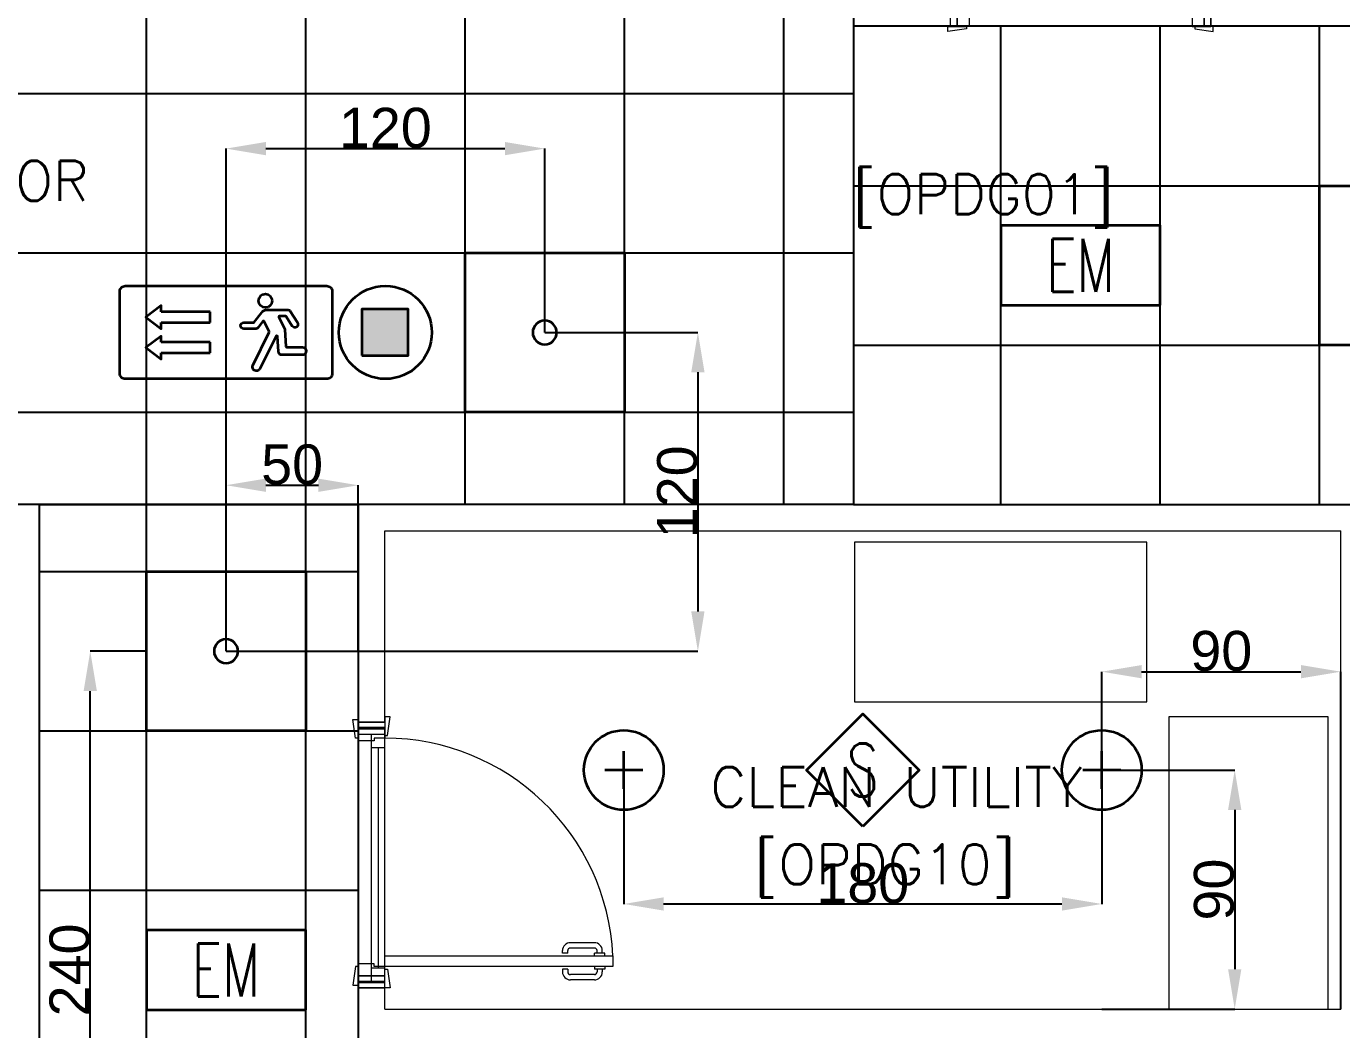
# Model space of a CAD drawing. Header units: inches. Extents: x -12418 to 57169, y -29325 to 19878.
# Drawn here: x 9148 to 14101, y -4725 to -947 of the extents above; entities that cross this region are included whole.
import ezdxf
from ezdxf.enums import TextEntityAlignment as Align

# ---------------------------------------------------------------- set-up
doc = ezdxf.new("R2010")
doc.units = ezdxf.units.IN
doc.header["$LTSCALE"] = 25
doc.header["$MEASUREMENT"] = 0
doc.header["$PDMODE"] = 3
doc.layers.get('0').update_dxf_attribs({"color": 8})
doc.layers.get('Defpoints').update_dxf_attribs({"color": 8})
for name, color, linetype, lineweight in [('00-Ground Floor$0$72_EGR_BASE_TEXT', 252, 'Continuous', 5), ('00-Ground Floor$0$Aluminum', 251, 'Continuous', 5), ('00-Ground Floor$0$LOADING', 253, 'Continuous', 5), ('00-Ground Floor$0$Walls', 251, 'Continuous', 5), ('00-Ground Floor$0$Wooden Joinery', 251, 'Continuous', 5), ('E-DIM', 6, 'Continuous', 18), ('E-LITE-CIRC-NUMB', 6, 'Continuous', 25), ('E-LITE-CLNG', 150, 'Continuous', 35), ('E-LITE-CLNG @ 100', 150, 'Continuous', 35), ('E-LITE-CTRL', 6, 'Continuous', 25), ('E-LITE-EXIT-CLNG @ 100', 3, 'Continuous', 35), ('E-LITE-EXIT-CTRL', 6, 'Continuous', 25), ('E-LITE-EXIT-IDEN', 6, 'Continuous', 25), ('F-ALRM-CLNG @ 100', 33, 'Continuous', 35), ('T-INTC-CLNG @ 100', 33, 'Continuous', 35), ('T-INTC-DEVC-NUMB', 2, 'Continuous', 25)]:
    doc.layers.add(name, color=color, linetype=linetype, lineweight=lineweight)
doc.layers.add('00-Ground Floor$0$False Ceiling', color=251, linetype='Continuous')
doc.styles.add('00-Ground Floor$0$SIMPLEX', font='SIMPLEX.shx', dxfattribs={"height": 150})
doc.styles.add('DC_Simplex', font='SIMPLEX.shx', dxfattribs={"width": 0.7})
doc.styles.get("Standard").update_dxf_attribs({"font": 'arial.ttf'})
doc.dimstyles.get("Standard").update_dxf_attribs({"dimtxt": 150, "dimasz": 150, "dimexe": 0.18, "dimexo": 0.0625, "dimgap": 1, "dimtad": 1, "dimdec": 0, "dimlfac": 0.1, "dimzin": 0, "dimdsep": 46, "dimtxsty": 'Standard', "dimcen": 0.09, "dimclrd": 256, "dimclrt": 7, "dimadec": 0, "dimazin": 0, "dimtfac": 1, "dimtdec": 0, "dimtofl": 0, "dimtmove": 0, "dimatfit": 3, "dimfxl": 1, "dimtolj": 1, "dimtzin": 0, "dimarcsym": 0})

# ---------------------------------------------------------------- blocks, each defined once
blk = doc.blocks.new('00-Ground Floor$0$A$C72370EFE')
at = {"layer": '00-Ground Floor$0$Wooden Joinery'}
for p, q in [((-0.01, -0.04), (-0.02, -0.04)), ((-0.01, -0.03), (-0.01, -0.07)), ((0, -0.03), (-0.01, -0.03)), ((0.04, -0.03), (0.05, -0.03)), ((0.05, -0.03), (0.05, -0.07)), ((0.05, -0.04), (0.06, -0.04)), ((-0.05, -0.07), (-0.05, -0.16)), ((-0.03, -0.07), (-0.03, -0.16)), ((-0.01, -0.06), (-0.02, -0.06)), ((0, -0.07), (-0.01, -0.07)), ((0.04, -0.07), (0.05, -0.07)), ((0.05, -0.06), (0.06, -0.06)), ((0.07, -0.07), (0.07, -0.16)), ((0.09, -0.07), (0.09, -0.16)), ((-0.01, -0.17), (-0.02, -0.17)), ((-0.01, -0.19), (-0.02, -0.19)), ((-0.01, -0.17), (-0.01, -0.19)), ((0.05, -0.17), (0.06, -0.17)), ((0.05, -0.17), (0.05, -0.19)), ((0.05, -0.19), (0.06, -0.19))]:
    blk.add_line(p, q, dxfattribs=at)
for centre, radius, start, end in [((-0.02, -0.07), 0.03, 90, 180), ((0.06, -0.07), 0.03, 0, 90), ((-0.02, -0.07), 0.01, 90, 180), ((0.06, -0.07), 0.01, 0, 90), ((-0.02, -0.16), 0.03, 180, 270), ((-0.02, -0.16), 0.01, 180, 270), ((0.06, -0.16), 0.01, 270, 0), ((0.06, -0.16), 0.03, 270, 0)]:
    blk.add_arc(centre, radius, start, end, dxfattribs=at)
blk = doc.blocks.new('00-Ground Floor$0$A$C5DAD61B4')
at = {"layer": '00-Ground Floor$0$Wooden Joinery'}
for points in [[(80, 959.1), (80, 969.1), (10, 979.1), (10, 959.1)], [(940, 959.1), (940, 969.1), (1010, 979.1), (1010, 959.1)], [(70, 859.1), (70, 849.1), (0, 839.1), (0, 859.1)], [(120, 859.1), (120, 0), (80, 0), (80, 859.1)], [(950, 859.1), (950, 849.1), (1020, 839.1), (1020, 859.1)]]:
    blk.add_lwpolyline(points, close=True, dxfattribs=at)
for points in [[(45, 859.1), (45, 959.1), (20, 959.1), (20, 859.1), (45, 859.1)], [(45, 859.1), (80, 859.1), (80, 899.1), (90, 899.1), (90, 959.1), (45, 959.1), (45, 859.1)], [(975, 859.1), (940, 859.1), (940, 899.1), (930, 899.1), (930, 959.1), (975, 959.1), (975, 859.1)], [(975, 859.1), (975, 959.1), (1000, 959.1), (1000, 859.1), (975, 859.1)]]:
    blk.add_lwpolyline(points, dxfattribs=at)
blk.add_arc((80, 859.1), 860, 272.666, 0, dxfattribs=at)
at = {"layer": '00-Ground Floor$0$Wooden Joinery', "xscale": 999.9999999998854, "yscale": 999.9999999998854, "zscale": 999.9999999998854, "rotation": 180}
blk.add_blockref('00-Ground Floor$0$A$C72370EFE', (120, 0), dxfattribs=at)
blk = doc.blocks.new('00-Ground Floor$0$A$C76ae8329')
at = {"layer": '00-Ground Floor$0$Aluminum'}
for p, q in [((202.1, 404.6), (1182.1, 404.6)), ((227.1, 404.6), (227.1, 304.6)), ((1157.1, 404.6), (1157.1, 304.6)), ((227.1, 354.6), (1157.1, 354.6)), ((277.1, 354.6), (277.1, 304.6)), ((1107.1, 354.6), (1107.1, 304.6)), ((202.1, 304.6), (1182.1, 304.6)), ((1107.1, 329.6), (277.1, 329.6))]:
    blk.add_line(p, q, dxfattribs=at)
at = {"layer": '00-Ground Floor$0$Walls'}
for p, q in [((202.1, 304.6), (202.1, 404.6)), ((202.1, 304.6), (202.1, 404.6)), ((202.1, 404.6), (202.1, 304.6)), ((1182.1, 304.6), (1182.1, 404.6)), ((1182.1, 304.6), (1182.1, 404.6)), ((1182.1, 404.6), (1182.1, 304.6))]:
    blk.add_line(p, q, dxfattribs=at)
blk = doc.blocks.new('00-Ground Floor$0$A$Ce9e1c4c3')
at = {"layer": '00-Ground Floor$0$False Ceiling', "color": 254, "linetype": 'Continuous'}
for p, q in [((-90400, -2747.4), (-90400, 3782.6)), ((-89800, -2747.4), (-89800, 3782.6)), ((-89200, -2747.4), (-89200, 3782.6)), ((-88600, -2747.4), (-88600, 3782.6)), ((-88000, -2747.4), (-88000, 3782.6)), ((-87736.7, 3782.6, 0), (-87736.7, -2747.4, 0)), ((-87736.7, -947.4, 0), (-87736.7, -2747.4, 0)), ((-51182.1, -947.4, 0), (-87736.7, -947.4, 0)), ((-87182.1, -2747.4), (-87182.1, -947.4)), ((-86582.1, -2747.4), (-86582.1, -947.4)), ((-85982.1, -2747.4), (-85982.1, -947.4)), ((-94542.1, -1200), (-87736.7, -1200)), ((-87736.7, -1547.4), (-51182.1, -1547.4)), ((-94542.1, -1800), (-87736.7, -1800)), ((-87736.7, -2147.4), (-51182.1, -2147.4)), ((-94542.1, -2400), (-87736.7, -2400)), ((-87736.7, -2747.4, 0), (-94542.1, -2747.4, 0)), ((-90802.1, -2747.4, 0), (-89602.1, -2747.4, 0)), ((-90802.1, -11267.4, 0), (-90802.1, -2747.4, 0)), ((-90400, -11267.4), (-90400, -2747.4)), ((-89800, -11267.4), (-89800, -2747.4)), ((-89602.1, -2747.4, 0), (-89602.1, -11267.4, 0)), ((-87736.7, -2747.4, 0), (-51182.1, -2747.4, 0)), ((-90802.1, -3000), (-89602.1, -3000)), ((-90802.1, -3600), (-89602.1, -3600)), ((-90802.1, -4200), (-89602.1, -4200))]:
    blk.add_line(p, q, dxfattribs=at)
blk = doc.blocks.new('00-Ground Floor')
at = {"layer": '00-Ground Floor$0$LOADING', "elevation": 0}
for points in [[(12266.9, -2890.1), (12266.9, -3490.1), (13366.9, -3490.1), (13366.9, -2890.1)], [(13450.1, -4647.4), (14050.1, -4647.4), (14050.1, -3547.4), (13450.1, -3547.4)]]:
    blk.add_lwpolyline(points, close=True, dxfattribs=at)
at = {"layer": '00-Ground Floor$0$Walls'}
for p, q in [((12263.3, -376.2, 0), (12263.3, -947.4, 0)), ((13607.9, -847.4, 0), (13607.9, -947.4, 0)), ((12263.3, -947.4, 0), (12627.9, -947.4, 0)), ((13607.9, -947.4, 0), (16752.9, -947.4, 0)), ((9197.9, -2747.4, 0), (9097.9, -2747.4, 0)), ((9197.9, -6447.4, 0), (9197.9, -2747.4, 0)), ((10397.9, -3567.4, 0), (10397.9, -2747.4, 0)), ((10397.9, -2747.4, 0), (14197.9, -2747.4, 0)), ((10497.9, -3567.4, 0), (10497.9, -2847.4, 0)), ((10497.9, -2847.4, 0), (14097.9, -2847.4, 0)), ((14097.9, -4647.4, 0), (14097.9, -2847.4, 0)), ((10497.9, -3567.4, 0), (10397.9, -3567.4, 0)), ((10397.9, -4847.4, 0), (10397.9, -4547.4, 0)), ((10497.9, -4547.4, 0), (10397.9, -4547.4, 0)), ((10497.9, -4647.4, 0), (10497.9, -4547.4, 0)), ((10497.9, -4647.4, 0), (14097.9, -4647.4, 0))]:
    blk.add_line(p, q, dxfattribs=at)
at = {"rotation": 90}
blk.add_blockref('00-Ground Floor$0$A$C76ae8329', (10802.6, -4769.6, 0), dxfattribs=at)
at = {"layer": '00-Ground Floor$0$False Ceiling', "color": 254}
blk.add_blockref('00-Ground Floor$0$A$Ce9e1c4c3', (100000, 0), dxfattribs=at)
at = {"layer": '00-Ground Floor$0$Wooden Joinery', "xscale": -1, "rotation": 180}
blk.add_blockref('00-Ground Floor$0$A$C5DAD61B4', (12607.9, 11.6, 0), dxfattribs=at)
at = {"layer": '00-Ground Floor$0$Wooden Joinery', "rotation": 89.99999999999999}
blk.add_blockref('00-Ground Floor$0$A$C5DAD61B4', (11357, -4567.4, 0), dxfattribs=at)
at = {"layer": '00-Ground Floor$0$72_EGR_BASE_TEXT', "char_height": 150, "attachment_point": 2, "style": '00-Ground Floor$0$SIMPLEX'}
for s, insert in [('PATHWAY WAS ENLARGED\\PTO BE SAME WIDTH AS CORRIDOR', (7695.5, -1204)), ('[OPDG01]', (12751.5, -1504.5, 0)), ('CLEAN UTILITY', (12424.6, -3736)), ('[OPDG10]', (12381.7, -4027.4, 0))]:
    blk.add_mtext(s, dxfattribs=dict(at, insert=insert))
blk = doc.blocks.new('*U182')
blk.add_lwpolyline([(-300, 300), (-300, -300), (300, -300), (300, 300)], close=True)
blk.add_circle((0, 0), 45)
at = {"layer": 'E-LITE-CIRC-NUMB', "style": 'DC_Simplex', "width": 0.7, "flags": 8}
blk.add_attdef('CIRCUIT', text='', height=200, rotation=0, dxfattribs=at).set_placement((-473.9, 300), align=Align.RIGHT)
at = {"layer": 'E-LITE-CTRL', "style": 'DC_Simplex', "width": 0.7, "flags": 8}
blk.add_attdef('CONTROL', (1118.9, -935), '', height=200, rotation=360, dxfattribs=at)
blk = doc.blocks.new('DC_LT-CL-Emergency')
blk.add_lwpolyline([(3, -1.5), (3, 1.5), (-3, 1.5), (-3, -1.5)], close=True)
at = {"style": 'DC_Simplex', "width": 0.7}
blk.add_text('EM', height=2, rotation=360, dxfattribs=at).set_placement((0, 0), align=Align.MIDDLE_CENTER)
at = {"layer": 'E-LITE-CTRL', "style": 'DC_Simplex', "width": 0.7, "flags": 8}
blk.add_attdef('CONTROL', (4.739, -1.5), '', height=2, rotation=360, dxfattribs=at)
blk = doc.blocks.new('*U16')
at = {"color": 9}
for p, q in [((-0.603, -0.975), (-2.447, -0.975)), ((-0.603, -1.375), (-0.603, -0.975)), ((-2.447, -1.375), (-0.603, -1.375)), ((-0.603, -2.121), (-2.447, -2.121)), ((-0.603, -2.521), (-0.603, -2.121)), ((-2.447, -2.521), (-0.603, -2.521))]:
    blk.add_line(p, q, dxfattribs=at)
blk.add_lwpolyline([(3.8, -3.5), (-3.8, -3.5, -0.414214), (-4, -3.3), (-4, -0.2, -0.414214), (-3.8, 0), (3.8, 0, -0.414214), (4, -0.2), (4, -3.3, -0.414214)], format="xyb", close=True)
for points in [[(-2.447, -0.975), (-2.447, -0.738), (-3.021, -1.175), (-2.447, -1.612), (-2.447, -1.375)], [(-2.447, -2.121), (-2.447, -1.884), (-3.021, -2.321), (-2.447, -2.758), (-2.447, -2.521)]]:
    blk.add_lwpolyline(points, dxfattribs=at)
blk.add_lwpolyline([(2.489, -1.509), (2.259, -1.15, 0.255575), (2.236, -1.137), (2.012, -1.137, 0.558794), (1.989, -1.176), (2.2, -1.596, -0.100171), (2.213, -1.642), (2.257, -2.278, 0.394397), (2.283, -2.303), (2.874, -2.303, -1), (2.874, -2.598), (2.108, -2.598, -0.394397), (1.975, -2.473), (1.936, -1.897, 0.766279), (1.885, -1.887), (1.278, -3.118, -1), (1.014, -2.988), (1.63, -1.738, 0.235619), (1.63, -1.714), (1.437, -1.332, 0.5506), (1.392, -1.327), (1.206, -1.567, -0.231482), (1.111, -1.613), (0.667, -1.613, -1), (0.667, -1.372), (1.039, -1.372, 0.231482), (1.06, -1.362), (1.345, -0.996, -0.231482), (1.547, -0.897), (2.316, -0.897, -0.255575), (2.418, -0.952), (2.691, -1.379, -1)], format="xyb", close=True, dxfattribs=at)
blk.add_circle((1.481, -0.557), 0.257, dxfattribs=at)
at = {"layer": 'E-LITE-EXIT-CTRL', "style": 'DC_Simplex', "width": 0.7, "flags": 8}
blk.add_attdef('CONTROL', (4.5, -6), '', height=2, rotation=360, dxfattribs=at)
at = {"layer": 'E-LITE-EXIT-IDEN', "style": 'DC_Simplex', "width": 0.7, "flags": 8}
blk.add_attdef('TYPE', (4.5, 0.5), '', height=2, rotation=360, dxfattribs=at)
blk = doc.blocks.new('DC_LT-CL-Point')
for p, q in [((0, -0.711), (0, 0.711)), ((0.711, 0), (-0.711, 0))]:
    blk.add_line(p, q)
blk.add_circle((0, 0), 1.5)
at = {"layer": 'E-LITE-CIRC-NUMB', "style": 'DC_Simplex', "width": 0.7, "flags": 8}
blk.add_attdef('CIRCUIT', text='', height=2, rotation=360, dxfattribs=at).set_placement((-3.364, 1.5), align=Align.RIGHT)
at = {"layer": 'E-LITE-CTRL', "style": 'DC_Simplex', "width": 0.7, "flags": 8}
blk.add_attdef('CONTROL', (3.364, -3.498), '', height=2, rotation=360, dxfattribs=at)
blk = doc.blocks.new('*U58')
blk.add_lwpolyline([(-300, 300), (-300, -300), (300, -300), (300, 300)], close=True)
blk.add_circle((0, 0), 45)
at = {"layer": 'E-LITE-CIRC-NUMB', "style": 'DC_Simplex', "width": 0.7, "flags": 8}
blk.add_attdef('CIRCUIT', text='', height=200, rotation=0, dxfattribs=at).set_placement((-473.9, 300), align=Align.RIGHT)
at = {"layer": 'E-LITE-CTRL', "style": 'DC_Simplex', "width": 0.7, "flags": 8}
blk.add_attdef('CONTROL', (1118.9, -935), '', height=200, rotation=360, dxfattribs=at)
blk = doc.blocks.new('A$C5CF53093')
blk.add_lwpolyline([(0, -212.1), (-212.1, 0), (0, 212.1), (212.1, 0)], close=True)
blk = doc.blocks.new('*U206')
at = {"xscale": 0.01, "yscale": 0.01, "zscale": 0.01}
blk.add_blockref('A$C5CF53093', (0.007, -0.007), dxfattribs=at)
at = {"color": 6, "style": 'DC_Simplex', "width": 0.7, "flags": 8}
blk.add_attdef('TYPE', text='', height=2, rotation=360, dxfattribs=at).set_placement((0, 0), align=Align.MIDDLE_CENTER)
blk = doc.blocks.new('DC_PA-CL-Speaker')
blk.add_hatch(color=256).paths.add_polyline_path([(-0.883, -0.87), (0.865, -0.87), (0.865, 0.878), (-0.883, 0.878)])
blk.add_lwpolyline([(-0.883, -0.87), (0.865, -0.87), (0.865, 0.878), (-0.883, 0.878)], close=True)
blk.add_circle((0, 0), 1.75)
at = {"layer": 'T-INTC-DEVC-NUMB', "style": 'DC_Simplex', "width": 0.7}
blk.add_attdef('DC_CONTROL', (3.364, 2.471), '', height=2, rotation=360, dxfattribs=at)
blk = doc.blocks.new('*D242')
at = {"layer": 'Defpoints', "color": 0, "transparency": 16777216}
for p in [(9388.7, -3300), (9600, -3300), (9600, -5700)]:
    blk.add_point(p, dxfattribs=at)
at = {"layer": 'E-DIM', "color": 0, "lineweight": -2, "transparency": 16777216}
for p, q in [((9599.9, -3300), (9388.5, -3300)), ((9599.9, -5700), (9388.5, -5700))]:
    blk.add_line(p, q, dxfattribs=at)
at = {"layer": 'E-DIM', "lineweight": -2, "transparency": 16777216}
blk.add_line((9388.7, -5550), (9388.7, -3450), dxfattribs=at)
at = {"layer": 'E-DIM', "transparency": 16777216}
for points in [[(9363.7, -3450), (9413.7, -3450), (9388.7, -3300)], [(9363.7, -5550), (9413.7, -5550), (9388.7, -5700)]]:
    blk.add_solid(points, dxfattribs=at)
at = {"layer": 'E-DIM', "color": 7, "transparency": 16777216, "insert": (9311.1, -4500), "char_height": 150, "attachment_point": 5, "rotation": 90}
blk.add_mtext('\\A1;240', dxfattribs=at)
blk = doc.blocks.new('*D243')
at = {"layer": 'Defpoints', "color": 0, "transparency": 16777216}
for p in [(11397.9, -3747.4, 0), (13197.9, -3747.4, 0), (13197.9, -4251.7)]:
    blk.add_point(p, dxfattribs=at)
at = {"layer": 'E-DIM', "color": 0, "lineweight": -2, "transparency": 16777216}
for p, q in [((11397.9, -3747.5), (11397.9, -4251.9)), ((13197.9, -3747.5), (13197.9, -4251.9))]:
    blk.add_line(p, q, dxfattribs=at)
at = {"layer": 'E-DIM', "lineweight": -2, "transparency": 16777216}
blk.add_line((11547.9, -4251.7), (13047.9, -4251.7), dxfattribs=at)
at = {"layer": 'E-DIM', "transparency": 16777216}
for points in [[(11547.9, -4226.7), (11547.9, -4276.7), (11397.9, -4251.7)], [(13047.9, -4226.7), (13047.9, -4276.7), (13197.9, -4251.7)]]:
    blk.add_solid(points, dxfattribs=at)
at = {"layer": 'E-DIM', "color": 7, "transparency": 16777216, "insert": (12297.9, -4174.1), "char_height": 150, "attachment_point": 5}
blk.add_mtext('\\A1;180', dxfattribs=at)
blk = doc.blocks.new('*D400')
at = {"layer": 'Defpoints', "color": 0, "transparency": 16777216}
for p in [(13197.9, -3747.4, 0), (13197.9, -4647.4, 0), (13698.5, -4647.4)]:
    blk.add_point(p, dxfattribs=at)
at = {"layer": 'E-DIM', "color": 0, "lineweight": -2, "transparency": 16777216}
for p, q in [((13198, -3747.4), (13698.6, -3747.4)), ((13198, -4647.4), (13698.6, -4647.4))]:
    blk.add_line(p, q, dxfattribs=at)
at = {"layer": 'E-DIM', "lineweight": -2, "transparency": 16777216}
blk.add_line((13698.5, -3897.4), (13698.5, -4497.4), dxfattribs=at)
at = {"layer": 'E-DIM', "transparency": 16777216}
for points in [[(13673.5, -3897.4), (13723.5, -3897.4), (13698.5, -3747.4)], [(13673.5, -4497.4), (13723.5, -4497.4), (13698.5, -4647.4)]]:
    blk.add_solid(points, dxfattribs=at)
at = {"layer": 'E-DIM', "color": 7, "transparency": 16777216, "insert": (13620.9, -4197.4), "char_height": 150, "attachment_point": 5, "rotation": 90}
blk.add_mtext('\\A1;90', dxfattribs=at)
blk = doc.blocks.new('*D401')
at = {"layer": 'Defpoints', "color": 0, "transparency": 16777216}
for p in [(14097.9, -3377.2), (13197.9, -3747.4, 0), (14097.9, -4647.4, 0)]:
    blk.add_point(p, dxfattribs=at)
at = {"layer": 'E-DIM', "color": 0, "lineweight": -2, "transparency": 16777216}
for p, q in [((13197.9, -3747.4), (13197.9, -3377.1)), ((14097.9, -4647.4), (14097.9, -3377.1))]:
    blk.add_line(p, q, dxfattribs=at)
at = {"layer": 'E-DIM', "lineweight": -2, "transparency": 16777216}
blk.add_line((13347.9, -3377.2), (13947.9, -3377.2), dxfattribs=at)
at = {"layer": 'E-DIM', "transparency": 16777216}
for points in [[(13347.9, -3352.2), (13347.9, -3402.2), (13197.9, -3377.2)], [(13947.9, -3352.2), (13947.9, -3402.2), (14097.9, -3377.2)]]:
    blk.add_solid(points, dxfattribs=at)
at = {"layer": 'E-DIM', "color": 7, "transparency": 16777216, "insert": (13647.9, -3299.7), "char_height": 150, "attachment_point": 5}
blk.add_mtext('\\A1;90', dxfattribs=at)
blk = doc.blocks.new('*D402')
at = {"layer": 'Defpoints', "color": 0, "transparency": 16777216}
for p in [(10397.9, -2675.2), (9900, -3300), (10397.9, -3300, 0)]:
    blk.add_point(p, dxfattribs=at)
at = {"layer": 'E-DIM', "color": 0, "lineweight": -2, "transparency": 16777216}
for p, q in [((9900, -3299.9), (9900, -2675)), ((10397.9, -3299.9), (10397.9, -2675))]:
    blk.add_line(p, q, dxfattribs=at)
at = {"layer": 'E-DIM', "lineweight": -2, "transparency": 16777216}
blk.add_line((10050, -2675.2), (10247.9, -2675.2), dxfattribs=at)
at = {"layer": 'E-DIM', "transparency": 16777216}
for points in [[(10050, -2650.2), (10050, -2700.2), (9900, -2675.2)], [(10247.9, -2650.2), (10247.9, -2700.2), (10397.9, -2675.2)]]:
    blk.add_solid(points, dxfattribs=at)
at = {"layer": 'E-DIM', "color": 7, "transparency": 16777216, "insert": (10149, -2597.6), "char_height": 150, "attachment_point": 5}
blk.add_mtext('\\A1;50', dxfattribs=at)
blk = doc.blocks.new('*D403')
at = {"layer": 'Defpoints', "color": 0, "transparency": 16777216}
for p in [(11100, -1407.8), (11100, -2100), (9900, -3300)]:
    blk.add_point(p, dxfattribs=at)
at = {"layer": 'E-DIM', "color": 0, "lineweight": -2, "transparency": 16777216}
for p, q in [((9900, -3299.9), (9900, -1407.6)), ((11100, -2099.9), (11100, -1407.6))]:
    blk.add_line(p, q, dxfattribs=at)
at = {"layer": 'E-DIM', "lineweight": -2, "transparency": 16777216}
blk.add_line((10050, -1407.8), (10950, -1407.8), dxfattribs=at)
at = {"layer": 'E-DIM', "transparency": 16777216}
for points in [[(10050, -1382.8), (10050, -1432.8), (9900, -1407.8)], [(10950, -1382.8), (10950, -1432.8), (11100, -1407.8)]]:
    blk.add_solid(points, dxfattribs=at)
at = {"layer": 'E-DIM', "color": 7, "transparency": 16777216, "insert": (10500, -1330.2), "char_height": 150, "attachment_point": 5}
blk.add_mtext('\\A1;120', dxfattribs=at)
blk = doc.blocks.new('*D404')
at = {"layer": 'Defpoints', "color": 0, "transparency": 16777216}
for p in [(11100, -2100), (9900, -3300), (11676.9, -3300)]:
    blk.add_point(p, dxfattribs=at)
at = {"layer": 'E-DIM', "color": 0, "lineweight": -2, "transparency": 16777216}
for p, q in [((11100.1, -2100), (11677.1, -2100)), ((9900.1, -3300), (11677.1, -3300))]:
    blk.add_line(p, q, dxfattribs=at)
at = {"layer": 'E-DIM', "lineweight": -2, "transparency": 16777216}
blk.add_line((11676.9, -2250), (11676.9, -3150), dxfattribs=at)
at = {"layer": 'E-DIM', "transparency": 16777216}
for points in [[(11651.9, -2250), (11701.9, -2250), (11676.9, -2100)], [(11651.9, -3150), (11701.9, -3150), (11676.9, -3300)]]:
    blk.add_solid(points, dxfattribs=at)
at = {"layer": 'E-DIM', "color": 7, "transparency": 16777216, "insert": (11599.3, -2700), "char_height": 150, "attachment_point": 5, "rotation": 90}
blk.add_mtext('\\A1;120', dxfattribs=at)

msp = doc.modelspace()

# ---------------------------------------------------------------- block references
msp.add_blockref('00-Ground Floor', (0, 0))
at = {"layer": 'E-LITE-CLNG', "xscale": -1}
for name, p in [('*U58', (14317.9, -1847.4)), ('*U58', (11100, -2100)), ('*U182', (9900, -3300))]:
    msp.add_blockref(name, p, dxfattribs=at)
at = {"layer": 'E-LITE-CLNG @ 100'}
for name, p, xscale, yscale, zscale in [('DC_LT-CL-Emergency', (13117.9, -1847.4), 100, 100, 100), ('DC_LT-CL-Point', (11397.9, -3747.4, 0), 99.99999999999999, 99.99999999999999, 99.99999999999999), ('DC_LT-CL-Point', (13197.9, -3747.4, 0), 99.99999999999999, 99.99999999999999, 99.99999999999999), ('DC_LT-CL-Emergency', (9900, -4500), 100, 100, 100)]:
    msp.add_blockref(name, p, dxfattribs=dict(at, xscale=xscale, yscale=yscale, zscale=zscale))
at = {"layer": 'E-LITE-EXIT-CLNG @ 100', "xscale": 100, "yscale": 100, "zscale": 100}
msp.add_blockref('*U16', (9900, -1925), dxfattribs=at)
at = {"layer": 'F-ALRM-CLNG @ 100', "xscale": 100, "yscale": 100, "zscale": 100}
msp.add_blockref('*U206', (12297.9, -3747.4, 0), dxfattribs=at).add_auto_attribs({'TYPE': 'S'})
at = {"layer": 'T-INTC-CLNG @ 100', "xscale": 100, "yscale": 100, "zscale": 100}
msp.add_blockref('DC_PA-CL-Speaker', (10500, -2100), dxfattribs=at)

# ---------------------------------------------------------------- dimensions: what is measured, and where the dimension line sits
at = {"layer": 'E-DIM'}
for base, p1, p2, picture, middle in [((11100, -1407.8), (9900, -3300), (11100, -2100), '*D403', (10500, -1330.2)), ((10397.9, -2675.2), (9900, -3300), (10397.9, -3300, 0), '*D402', (10149, -2597.6)), ((14097.9, -3377.2), (13197.9, -3747.4, 0), (14097.9, -4647.4, 0), '*D401', (13647.9, -3299.7)), ((13197.9, -4251.7), (11397.9, -3747.4, 0), (13197.9, -3747.4, 0), '*D243', (12297.9, -4174.1))]:
    dim = msp.add_linear_dim(base=base, p1=p1, p2=p2, dimstyle='Standard', dxfattribs=at)
    dim.commit()
    dim.dimension.update_dxf_attribs({"geometry": picture, "text_midpoint": middle})
for base, p1, p2, picture, middle in [((11676.9, -3300), (11100, -2100), (9900, -3300), '*D404', (11599.3, -2700)), ((9388.7, -3300), (9600, -5700), (9600, -3300), '*D242', (9311.1, -4500)), ((13698.5, -4647.4), (13197.9, -3747.4, 0), (13197.9, -4647.4, 0), '*D400', (13620.9, -4197.4))]:
    dim = msp.add_linear_dim(base=base, p1=p1, p2=p2, angle=90, dimstyle='Standard', dxfattribs=at)
    dim.commit()
    dim.dimension.update_dxf_attribs({"geometry": picture, "text_midpoint": middle})

doc.saveas('drawing.dxf')
